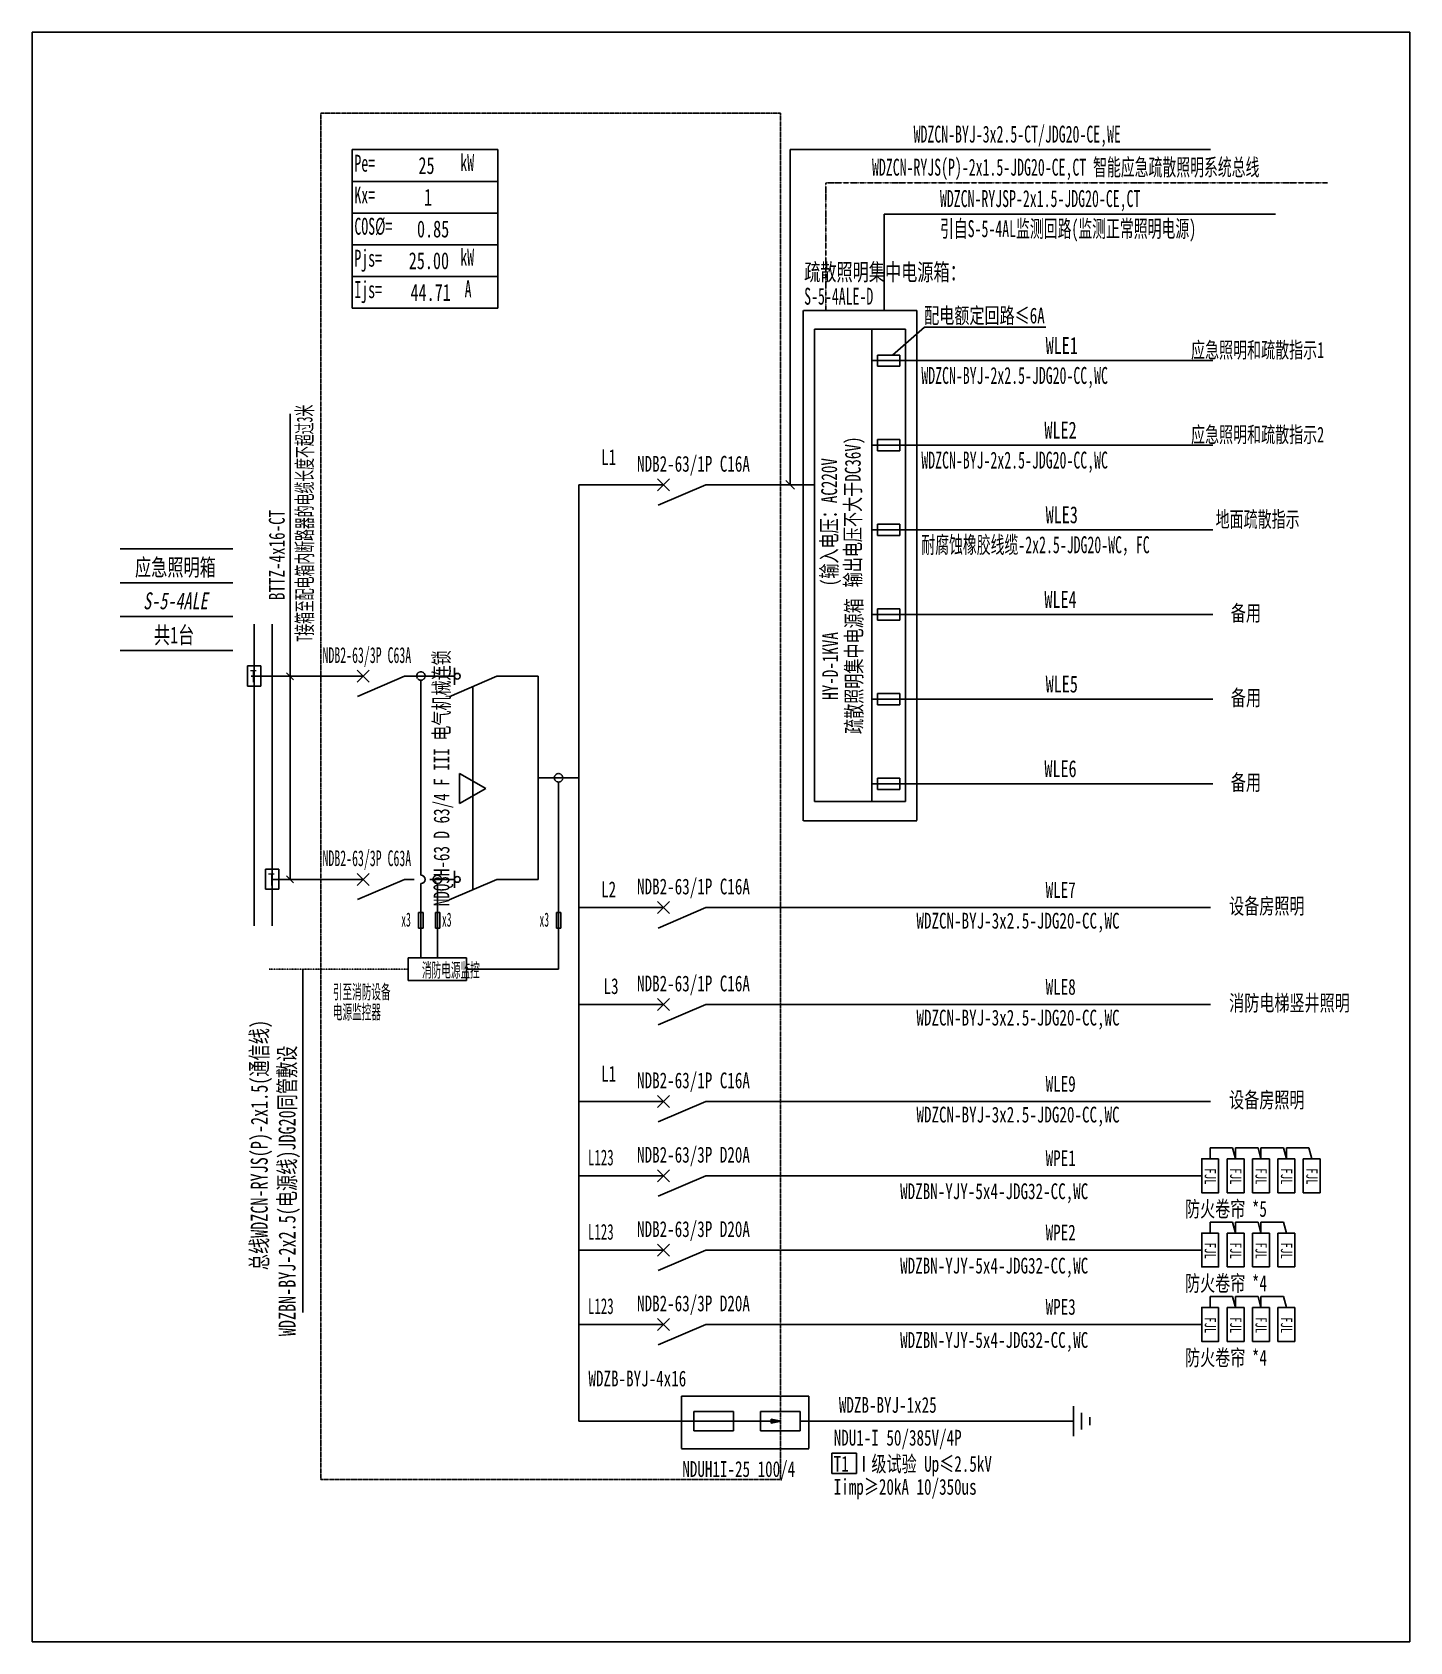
# Model space of a CAD drawing. Extents: x 240884 to 243162, y 295502 to 298164.
import ezdxf
from ezdxf.enums import TextEntityAlignment as Align

# ---------------------------------------------------------------- set-up
doc = ezdxf.new("R2010")
doc.units = 0
doc.header["$MEASUREMENT"] = 0
for name, pattern in [('_点划线L', [1.9, 1.5, -0.17, 0.06, -0.17]), ('_虚线S', [0.25, 0.125, -0.125]), ('DASH', [0.35, 0.25, -0.1]), ('DASHED', [0.75, 0.5, -0.25]), ('DASHED2', [0.375, 0.25, -0.125]), ('DIVIDE', [1.25, 0.5, -0.25, 0, -0.25, 0, -0.25])]:
    doc.linetypes.add(name, pattern=pattern)
for name, color, linetype in [('D_E_Eqpm(强电设备)', 100, 'Continuous'), ('D_E_Eqpm（强电设备）', 100, 'Continuous'), ('D_E_Text(强电文字)', 51, 'Continuous'), ('D_E_Text（强电文字）', 51, 'Continuous'), ('D_E_Wire(强电线缆)', 10, 'Continuous'), ('D_E_Wire（强电线缆）', 10, 'Continuous'), ('D_El_Wire（弱电线缆）', 10, 'Continuous'), ('D_T_TableDim（表格尺寸）', 255, 'Continuous'), ('DQ_Eqpm', 100, 'Continuous'), ('FL04GGFW_E72-配电箱系统图-塔楼部分$0$D_E_Eqpm（强电设备）', 100, 'Continuous'), ('FL09U293_E72-地下室配电箱系统图$0$D_E_Eqpm（强电设备）', 100, 'Continuous'), ('FL09U293_E72-地下室配电箱系统图$0$D_T_TableDim（表格尺寸）', 255, 'Continuous'), ('系统图', 220, 'Continuous')]:
    doc.layers.add(name, color=color, linetype=linetype)
doc.styles.add('FL09U293_E72-地下室配电箱系统图$0$FL04GGFW_E72-配电箱系统图-塔楼部分$0$电气', font='', dxfattribs={"width": 0.7})
doc.styles.add('FL09U293_E72-地下室配电箱系统图$0$FL04GGFW_E72-配电箱系统图-塔楼部分$0$电气箱', font='simhei.ttf', dxfattribs={"width": 0.8, "oblique": 10})
doc.styles.add('HZ', font='', dxfattribs={"width": 0.7, "height": 400})
doc.styles.add('电气', font='', dxfattribs={"width": 0.7})
doc.styles.get('FL09U293_E72-地下室配电箱系统图$0$FL04GGFW_E72-配电箱系统图-塔楼部分$0$电气').set_extended_font_data('SimSun')
doc.styles.get('HZ').set_extended_font_data('SimSun')
doc.styles.get('电气').set_extended_font_data('SimSun')

msp = doc.modelspace()

# ---------------------------------------------------------------- linework, layer by layer
at = {"linetype": 'DASHED2'}
for p, q in [((241957.8, 295908.1, 0), (242168.7, 295908.1, 0)), ((241957.8, 295821.2, 0), (241957.8, 295908.1, 0)), ((242168.7, 295908.1, 0), (242168.7, 295821.2, 0)), ((242168.7, 295821.2, 0), (241957.8, 295821.2, 0))]:
    msp.add_line(p, q, dxfattribs=at)
at = {"layer": 'D_E_Eqpm(强电设备)'}
for p, q in [((241918.4, 297405.9, 0), (241938.2, 297425.7, 0)), ((241938.2, 297405.9, 0), (241918.4, 297425.7, 0)), ((241998.4, 297415.8, 0), (241919.3, 297381.9, 0)), ((241421.3, 297089.2, 0), (241441.1, 297109, 0)), ((241441.1, 297089.2, 0), (241421.3, 297109, 0)), ((241582.4, 297085.1, 0), (241582.4, 297113.1, 0)), ((241421.3, 296753.2, 0), (241441.1, 296773, 0)), ((241441.1, 296753.2, 0), (241421.3, 296773, 0)), ((241582.4, 296749.1, 0), (241582.4, 296777.1, 0)), ((241918.4, 296706.7, 0), (241938.2, 296726.5, 0)), ((241938.2, 296706.7, 0), (241918.4, 296726.5, 0)), ((241998.4, 296716.6, 0), (241919.3, 296682.7, 0)), ((241918.4, 296546.4, 0), (241938.2, 296566.2, 0)), ((241938.2, 296546.4, 0), (241918.4, 296566.2, 0)), ((241998.4, 296556.3, 0), (241919.3, 296522.4, 0)), ((241918.4, 296386, 0), (241938.2, 296405.8, 0)), ((241938.2, 296386, 0), (241918.4, 296405.8, 0)), ((241998.4, 296395.9, 0), (241919.3, 296362.1, 0)), ((241918.4, 296263.1, 0), (241938.2, 296282.9, 0)), ((241938.2, 296263.1, 0), (241918.4, 296282.9, 0)), ((241998.4, 296273, 0), (241919.3, 296239.1, 0)), ((241918.4, 296140.1, 0), (241938.2, 296159.9, 0)), ((241938.2, 296140.1, 0), (241918.4, 296159.9, 0)), ((241998.4, 296150, 0), (241919.3, 296116.1, 0)), ((241918.4, 296017.1, 0), (241938.2, 296036.9, 0)), ((241938.2, 296017.1, 0), (241918.4, 296036.9, 0)), ((241998.4, 296027, 0), (241919.3, 295993.1, 0)), ((241978.4, 295882.8, 0), (242044.1, 295882.8, 0)), ((241978.4, 295882.8, 0), (241978.4, 295851, 0)), ((242043.9, 295851, 0), (242043.9, 295882.8, 0)), ((242088.7, 295866.9, 0), (242062.2, 295866.9, 0)), ((242088.7, 295882.8, 0), (242154.3, 295882.8, 0)), ((242088.7, 295882.8, 0), (242088.7, 295851, 0)), ((242088.7, 295866.9, 0), (242122.7, 295866.9, 0)), ((242122.7, 295866.9, 0), (242106.2, 295870.3, 0)), ((242106.2, 295863.5, 0), (242106.2, 295870.3, 0)), ((242122.7, 295866.9, 0), (242106.2, 295863.5, 0)), ((242154.1, 295851, 0), (242154.1, 295882.8, 0)), ((241978.4, 295851, 0), (242043.9, 295851, 0)), ((242088.7, 295851, 0), (242154.1, 295851, 0))]:
    msp.add_line(p, q, dxfattribs=at)
for centre in [(241587.1, 297099.1, 0), (241587.1, 296763.1, 0)]:
    msp.add_circle(centre, 4.76, dxfattribs=at)
msp.add_solid([(242106.2, 295863.5, 0), (242122.7, 295866.9, 0), (242106.2, 295870.3, 0)], dxfattribs=at)
at = {"layer": 'D_E_Eqpm（强电设备）'}
for p, q in [((242177.8, 296892, 0), (242177.8, 297673.5, 0)), ((242177.8, 297673.5, 0), (242272.6, 297673.5, 0)), ((242272.6, 297673.5, 0), (242272.6, 296892, 0)), ((241652.4, 297099.1, 0), (241573.4, 297065.3, 0)), ((241634.1, 296913.6, 0), (241590.9, 296938.5, 0)), ((241590.9, 296938.5, 0), (241590.9, 296888.6, 0)), ((241590.9, 296888.6, 0), (241634.1, 296913.6, 0)), ((242272.6, 296892, 0), (242177.8, 296892, 0)), ((241652.4, 296763.1, 0), (241573.4, 296729.2, 0)), ((242860.3, 296244.9, 0), (242860.3, 296301, 0)), ((242860.3, 296301, 0), (242888.3, 296301, 0)), ((242888.3, 296301, 0), (242888.3, 296244.9, 0)), ((242902.3, 296244.9, 0), (242902.3, 296301, 0)), ((242902.3, 296301, 0), (242930.3, 296301, 0)), ((242930.3, 296301, 0), (242930.3, 296244.9, 0)), ((242944.3, 296244.9, 0), (242944.3, 296301, 0)), ((242944.3, 296301, 0), (242972.3, 296301, 0)), ((242972.3, 296301, 0), (242972.3, 296244.9, 0)), ((242986.3, 296244.9, 0), (242986.3, 296301, 0)), ((242986.3, 296301, 0), (243014.3, 296301, 0)), ((243014.3, 296301, 0), (243014.3, 296244.9, 0)), ((242888.3, 296244.9, 0), (242860.3, 296244.9, 0)), ((242930.3, 296244.9, 0), (242902.3, 296244.9, 0)), ((242972.3, 296244.9, 0), (242944.3, 296244.9, 0)), ((243014.3, 296244.9, 0), (242986.3, 296244.9, 0)), ((242860.3, 296122, 0), (242860.3, 296178, 0)), ((242860.3, 296178, 0), (242888.3, 296178, 0)), ((242888.3, 296178, 0), (242888.3, 296122, 0)), ((242902.3, 296122, 0), (242902.3, 296178, 0)), ((242902.3, 296178, 0), (242930.3, 296178, 0)), ((242930.3, 296178, 0), (242930.3, 296122, 0)), ((242944.3, 296122, 0), (242944.3, 296178, 0)), ((242944.3, 296178, 0), (242972.3, 296178, 0)), ((242972.3, 296178, 0), (242972.3, 296122, 0)), ((242888.3, 296122, 0), (242860.3, 296122, 0)), ((242930.3, 296122, 0), (242902.3, 296122, 0)), ((242972.3, 296122, 0), (242944.3, 296122, 0)), ((242860.3, 295999, 0), (242860.3, 296055, 0)), ((242860.3, 296055, 0), (242888.3, 296055, 0)), ((242888.3, 296055, 0), (242888.3, 295999, 0)), ((242902.3, 295999, 0), (242902.3, 296055, 0)), ((242902.3, 296055, 0), (242930.3, 296055, 0)), ((242930.3, 296055, 0), (242930.3, 295999, 0)), ((242944.3, 295999, 0), (242944.3, 296055, 0)), ((242944.3, 296055, 0), (242972.3, 296055, 0)), ((242972.3, 296055, 0), (242972.3, 295999, 0)), ((242888.3, 295999, 0), (242860.3, 295999, 0)), ((242930.3, 295999, 0), (242902.3, 295999, 0)), ((242972.3, 295999, 0), (242944.3, 295999, 0))]:
    msp.add_line(p, q, dxfattribs=at)
at = {"layer": 'D_E_Eqpm（强电设备）', "linetype": 'DASH'}
msp.add_line((241612.9, 296746.2, 0), (241612.9, 297082.2, 0), dxfattribs=at)
at = {"layer": 'D_E_Eqpm（强电设备）', "elevation": 0}
for points in [[(242846.3, 296301), (242846.3, 296244.9), (242818.3, 296244.9), (242818.3, 296301)], [(242846.3, 296178), (242846.3, 296122), (242818.3, 296122), (242818.3, 296178)], [(242846.3, 296055), (242846.3, 295999), (242818.3, 295999), (242818.3, 296055)]]:
    msp.add_lwpolyline(points, close=True, dxfattribs=at)
at = {"layer": 'D_E_Text(强电文字)', "color": 51}
for p, q in [((241310.4, 296763.1, 0), (241310.4, 297533.2, 0)), ((241304.6, 297105, 0), (241316.3, 297093.3, 0)), ((241304.6, 296769, 0), (241316.3, 296757.3, 0)), ((241331.6, 296614.5, 0), (241331.6, 296046.7, 0))]:
    msp.add_line(p, q, dxfattribs=at)
at = {"layer": 'D_E_Text（强电文字）'}
for p, q in [((241413.3, 297970.3, 0), (241654.1, 297970.3, 0)), ((241413.3, 297970.3, 0), (241413.3, 297707.8, 0)), ((241654.1, 297970.3, 0), (241654.1, 297707.8, 0)), ((242137.6, 297970.3, 0), (242832.7, 297970.3, 0)), ((242137.6, 297415.8, 0), (242137.6, 297970.3, 0)), ((241413.3, 297917.8, 0), (241654.1, 297917.8, 0)), ((241413.3, 297865.3, 0), (241654.1, 297865.3, 0)), ((241413.3, 297812.8, 0), (241654.1, 297812.8, 0)), ((241413.3, 297760.3, 0), (241654.1, 297760.3, 0)), ((241413.3, 297707.8, 0), (241654.1, 297707.8, 0)), ((242306.8, 297630.5, 0), (242359.7, 297676.8, 0)), ((242359.7, 297676.8, 0), (242560.3, 297676.8, 0)), ((242130.5, 297422.9, 0), (242144.8, 297408.6, 0)), ((242206.8, 295813.9, 0), (242247.4, 295813.9, 0)), ((242206.8, 295780.5, 0), (242206.8, 295813.9, 0)), ((242247.4, 295813.9, 0), (242247.4, 295780.5, 0)), ((242247.4, 295780.5, 0), (242206.8, 295780.5, 0))]:
    msp.add_line(p, q, dxfattribs=at)
at = {"layer": 'D_E_Wire(强电线缆)'}
for p, q in [((241251.2, 296686.1, 0), (241251.2, 297185.5, 0)), ((241245.9, 297099.1, 0), (241431.2, 297099.1, 0)), ((241499.8, 297099.1, 0), (241582.4, 297099.1, 0)), ((241652.4, 297099.1, 0), (241720.7, 297099.1, 0)), ((241499.8, 296763.1, 0), (241515.5, 296763.1, 0)), ((241541.5, 296763.1, 0), (241582.4, 296763.1, 0)), ((241652.4, 296763.1, 0), (241720.7, 296763.1, 0))]:
    msp.add_line(p, q, dxfattribs=at)
at = {"layer": 'D_E_Wire(强电线缆)', "linetype": 'DASH'}
for p, q in [((241281, 296686.1, 0), (241281, 297185.5, 0)), ((241281, 296763.1, 0), (241431.2, 296763.1, 0))]:
    msp.add_line(p, q, dxfattribs=at)
at = {"layer": 'D_E_Wire（强电线缆）', "color": 10}
for p, q in [((242293.3, 297863.6, 0), (242293.3, 297704, 0)), ((242293.3, 297863.6, 0), (242940.5, 297863.6, 0)), ((242272.6, 297621.2, 0), (242836.7, 297621.2, 0)), ((242272.6, 297481.2, 0), (242836.7, 297481.2, 0)), ((242272.6, 297341.2, 0), (242836.7, 297341.2, 0)), ((242272.6, 297201.1, 0), (242836.7, 297201.1, 0)), ((242272.6, 297061.1, 0), (242836.7, 297061.1, 0)), ((242272.6, 296921.1, 0), (242836.7, 296921.1, 0))]:
    msp.add_line(p, q, dxfattribs=at)
at = {"layer": 'D_E_Wire（强电线缆）'}
for p, q in [((241788.3, 295866.9, 0), (241788.3, 297415.8, 0)), ((241788.3, 297415.8, 0), (241928.3, 297415.8, 0)), ((241998.4, 297415.8, 0), (242177.8, 297415.8, 0)), ((241720.7, 297099.1, 0), (241720.7, 296763.1, 0)), ((241720.7, 296931.1, 0), (241788.3, 296931.1, 0)), ((241754.5, 296924.1, 0), (241754.5, 296614.5, 0)), ((241554.1, 296756.1, 0), (241554.1, 296633.2, 0)), ((241788.3, 296716.6, 0), (241928.3, 296716.6, 0)), ((241998.4, 296716.6, 0), (242832.7, 296716.6, 0)), ((241523.2, 296708.2, 0), (241530.6, 296708.2, 0)), ((241523.2, 296682.4, 0), (241523.2, 296708.2, 0)), ((241530.6, 296708.2, 0), (241530.6, 296682.4, 0)), ((241550.9, 296708.2, 0), (241558.2, 296708.2, 0)), ((241550.9, 296682.4, 0), (241550.9, 296708.2, 0)), ((241558.2, 296708.2, 0), (241558.2, 296682.4, 0)), ((241751.1, 296708.2, 0), (241758.5, 296708.2, 0)), ((241751.1, 296682.4, 0), (241751.1, 296708.2, 0)), ((241758.5, 296708.2, 0), (241758.5, 296682.4, 0)), ((241530.6, 296682.4, 0), (241523.2, 296682.4, 0)), ((241558.2, 296682.4, 0), (241550.9, 296682.4, 0)), ((241758.5, 296682.4, 0), (241751.1, 296682.4, 0)), ((241788.3, 296556.3, 0), (241928.3, 296556.3, 0)), ((241998.4, 296556.3, 0), (242832.7, 296556.3, 0)), ((241788.3, 296395.9, 0), (241928.3, 296395.9, 0)), ((241998.4, 296395.9, 0), (242832.7, 296395.9, 0)), ((242869.5, 296319, 0), (242832.3, 296319, 0)), ((242832.3, 296301, 0), (242832.3, 296319, 0)), ((242874.3, 296301, 0), (242869.5, 296319, 0)), ((242911.5, 296319, 0), (242874.3, 296319, 0)), ((242874.3, 296301, 0), (242874.3, 296319, 0)), ((242916.3, 296301, 0), (242911.5, 296319, 0)), ((242953.5, 296319, 0), (242916.3, 296319, 0)), ((242916.3, 296301, 0), (242916.3, 296319, 0)), ((242958.3, 296301, 0), (242953.5, 296319, 0)), ((242995.5, 296319, 0), (242958.3, 296319, 0)), ((242958.3, 296301, 0), (242958.3, 296319, 0)), ((243000.3, 296301, 0), (242995.5, 296319, 0)), ((241788.3, 296273, 0), (241928.3, 296273, 0)), ((241998.4, 296273, 0), (242818.3, 296273, 0)), ((242869.5, 296196, 0), (242832.3, 296196, 0)), ((242832.3, 296178, 0), (242832.3, 296196, 0)), ((242874.3, 296178, 0), (242869.5, 296196, 0)), ((242911.5, 296196, 0), (242874.3, 296196, 0)), ((242874.3, 296178, 0), (242874.3, 296196, 0)), ((242916.3, 296178, 0), (242911.5, 296196, 0)), ((242953.5, 296196, 0), (242916.3, 296196, 0)), ((242916.3, 296178, 0), (242916.3, 296196, 0)), ((242958.3, 296178, 0), (242953.5, 296196, 0)), ((241788.3, 296150, 0), (241928.3, 296150, 0)), ((241998.4, 296150, 0), (242818.3, 296150, 0)), ((242869.5, 296073, 0), (242832.3, 296073, 0)), ((242832.3, 296055, 0), (242832.3, 296073, 0)), ((242874.3, 296055, 0), (242869.5, 296073, 0)), ((242911.5, 296073, 0), (242874.3, 296073, 0)), ((242874.3, 296055, 0), (242874.3, 296073, 0)), ((242916.3, 296055, 0), (242911.5, 296073, 0)), ((242953.5, 296073, 0), (242916.3, 296073, 0)), ((242916.3, 296055, 0), (242916.3, 296073, 0)), ((242958.3, 296055, 0), (242953.5, 296073, 0)), ((241788.3, 296027, 0), (241928.3, 296027, 0)), ((241998.4, 296027, 0), (242818.3, 296027, 0)), ((242606, 295842, 0), (242606, 295891.9, 0)), ((241788.3, 295866.9, 0), (242062.2, 295866.9, 0)), ((242154.1, 295866.9, 0), (242606, 295866.9, 0)), ((242619.6, 295853.4, 0), (242619.6, 295880.6, 0)), ((242633.2, 295860.1, 0), (242633.2, 295873.7, 0))]:
    msp.add_line(p, q, dxfattribs=at)
at = {"layer": 'D_E_Wire（强电线缆）', "linetype": '_点划线L'}
for p, q in [((241526.9, 296770.1, 0), (241526.9, 297092.6, 0)), ((241526.9, 296633.2, 0), (241526.9, 296756.1, 0)), ((241505.7, 296633.2, 0), (241602.4, 296633.2, 0)), ((241505.7, 296595.9, 0), (241505.7, 296633.2, 0)), ((241602.4, 296633.2, 0), (241602.4, 296595.9, 0)), ((241754.5, 296614.5, 0), (241602.4, 296614.5, 0)), ((241602.4, 296595.9, 0), (241505.7, 296595.9, 0))]:
    msp.add_line(p, q, dxfattribs=at)
at = {"layer": 'D_E_Wire（强电线缆）', "linetype": '_虚线S'}
msp.add_line((241275.7, 296614.5, 0), (241505.7, 296614.5, 0), dxfattribs=at)
at = {"layer": 'D_E_Wire（强电线缆）', "linetype": '_点划线L'}
for centre in [(241526.9, 297099.6, 0), (241754.5, 296931.1, 0), (241554.1, 296763.1, 0)]:
    msp.add_circle(centre, 7, dxfattribs=at)
at = {"layer": 'D_E_Wire（强电线缆）'}
msp.add_arc((241526.9, 296763.1, 0), 7, 270, 90, dxfattribs=at)
at = {"layer": 'D_El_Wire（弱电线缆）', "color": 200, "linetype": 'DIVIDE'}
for q in [(243026.1, 297915.5, 0), (242196.4, 297704, 0)]:
    msp.add_line((242196.4, 297915.5, 0), q, dxfattribs=at)
at = {"layer": 'D_T_TableDim（表格尺寸）', "linetype": 'DASHED'}
for p, q in [((241361.4, 295770.6, 0), (241361.4, 298030.5, 0)), ((241361.4, 298030.5, 0), (242121.5, 298030.5, 0)), ((242121.5, 298030.5, 0), (242121.5, 295770.6, 0)), ((242121.5, 295770.6, 0), (241361.4, 295770.6, 0))]:
    msp.add_line(p, q, dxfattribs=at)
at = {"layer": 'D_T_TableDim（表格尺寸）', "linetype": 'DASH'}
for p, q in [((242347.3, 297704, 0), (242159.1, 297704, 0)), ((242159.1, 297704, 0), (242159.1, 296860, 0)), ((242347.3, 296860, 0), (242347.3, 297704, 0)), ((242159.1, 296860, 0), (242347.3, 296860, 0))]:
    msp.add_line(p, q, dxfattribs=at)
at = {"layer": 'DQ_Eqpm'}
for p, q in [((241262.4, 297116.3, 0), (241240, 297116.3, 0)), ((241240, 297116.3, 0), (241240, 297082.7, 0)), ((241262.4, 297082.7, 0), (241262.4, 297116.3, 0)), ((241240, 297082.7, 0), (241262.4, 297082.7, 0)), ((241292.2, 296780.3, 0), (241269.8, 296780.3, 0)), ((241269.8, 296780.3, 0), (241269.8, 296746.7, 0)), ((241292.2, 296746.7, 0), (241292.2, 296780.3, 0)), ((241269.8, 296746.7, 0), (241292.2, 296746.7, 0))]:
    msp.add_line(p, q, dxfattribs=at)
at = {"layer": 'FL04GGFW_E72-配电箱系统图-塔楼部分$0$D_E_Eqpm（强电设备）'}
for p, q in [((242272.6, 296892, 0), (242272.6, 297673.5, 0)), ((242272.6, 297673.5, 0), (242328.6, 297673.5, 0)), ((242328.6, 297673.5, 0), (242328.6, 296892, 0)), ((242282, 297630.5, 0), (242319.3, 297630.5, 0)), ((242282, 297630.5, 0), (242282, 297630.5, 0)), ((242282, 297630.5, 0), (242282, 297611.8, 0)), ((242282, 297611.8, 0), (242282, 297630.5, 0)), ((242319.3, 297630.5, 0), (242319.3, 297611.8, 0)), ((242282, 297611.8, 0), (242319.3, 297611.8, 0)), ((242282, 297611.8, 0), (242282, 297611.8, 0)), ((242282, 297490.5, 0), (242319.3, 297490.5, 0)), ((242282, 297490.5, 0), (242282, 297490.5, 0)), ((242282, 297490.5, 0), (242282, 297471.8, 0)), ((242282, 297471.8, 0), (242282, 297490.5, 0)), ((242319.3, 297490.5, 0), (242319.3, 297471.8, 0)), ((242282, 297471.8, 0), (242319.3, 297471.8, 0)), ((242282, 297471.8, 0), (242282, 297471.8, 0)), ((242282, 297350.5, 0), (242319.3, 297350.5, 0)), ((242282, 297350.5, 0), (242282, 297350.5, 0)), ((242282, 297350.5, 0), (242282, 297331.8, 0)), ((242282, 297331.8, 0), (242282, 297350.5, 0)), ((242319.3, 297350.5, 0), (242319.3, 297331.8, 0)), ((242282, 297331.8, 0), (242319.3, 297331.8, 0)), ((242282, 297331.8, 0), (242282, 297331.8, 0)), ((242282, 297210.5, 0), (242319.3, 297210.5, 0)), ((242282, 297210.5, 0), (242282, 297210.5, 0)), ((242282, 297210.5, 0), (242282, 297191.8, 0)), ((242282, 297191.8, 0), (242282, 297210.5, 0)), ((242282, 297191.8, 0), (242319.3, 297191.8, 0)), ((242282, 297191.8, 0), (242282, 297191.8, 0)), ((242319.3, 297210.5, 0), (242319.3, 297191.8, 0)), ((242282, 297070.5, 0), (242319.3, 297070.5, 0)), ((242282, 297070.5, 0), (242282, 297070.5, 0)), ((242282, 297070.5, 0), (242282, 297051.8, 0)), ((242282, 297051.8, 0), (242282, 297070.5, 0)), ((242319.3, 297070.5, 0), (242319.3, 297051.8, 0)), ((242282, 297051.8, 0), (242319.3, 297051.8, 0)), ((242282, 297051.8, 0), (242282, 297051.8, 0)), ((242282, 296930.5, 0), (242319.3, 296930.5, 0)), ((242282, 296930.5, 0), (242282, 296930.5, 0)), ((242282, 296930.5, 0), (242282, 296911.8, 0)), ((242282, 296911.8, 0), (242282, 296930.5, 0)), ((242319.3, 296930.5, 0), (242319.3, 296911.8, 0)), ((242282, 296911.8, 0), (242319.3, 296911.8, 0)), ((242282, 296911.8, 0), (242282, 296911.8, 0)), ((242328.6, 296892, 0), (242272.6, 296892, 0))]:
    msp.add_line(p, q, dxfattribs=at)
at = {"layer": 'FL09U293_E72-地下室配电箱系统图$0$D_E_Eqpm（强电设备）'}
for p, q in [((241499.8, 297099.1, 0), (241422.2, 297065.9, 0)), ((241499.8, 296763.1, 0), (241422.2, 296729.9, 0))]:
    msp.add_line(p, q, dxfattribs=at)
at = {"layer": 'FL09U293_E72-地下室配电箱系统图$0$D_T_TableDim（表格尺寸）'}
for p, q in [((241029.4, 297309.9, 0), (241216, 297309.9, 0)), ((241029.4, 297253.9, 0), (241216, 297253.9, 0)), ((241029.4, 297197.9, 0), (241216, 297197.9, 0)), ((241029.4, 297141.9, 0), (241216, 297141.9, 0))]:
    msp.add_line(p, q, dxfattribs=at)
at = {"layer": '系统图', "ltscale": 9973.992009}
msp.add_lwpolyline([(240884, 298164.5), (243162.5, 298164.5), (243162.5, 295502), (240884, 295502)], close=True, dxfattribs=at)

# ---------------------------------------------------------------- texts
at = {"layer": 'D_E_Eqpm（强电设备）', "color": 51, "style": '电气', "width": 0.7}
for p in [(242832.5, 296271.8, 0), (242874.5, 296271.8, 0), (242916.5, 296271.8, 0), (242958.5, 296271.8, 0), (243000.5, 296271.8, 0), (242832.5, 296148.8, 0), (242874.5, 296148.8, 0), (242916.5, 296148.8, 0), (242958.5, 296148.8, 0), (242832.5, 296025.8, 0), (242874.5, 296025.8, 0), (242916.5, 296025.8, 0), (242958.5, 296025.8, 0)]:
    msp.add_text('FJL', height=18.67, rotation=270, dxfattribs=at).set_placement(p, align=Align.MIDDLE)
at = {"layer": 'D_E_Text(强电文字)', "color": 51, "style": '电气'}
for s, height, width, p in [('疏散照明集中电源箱：', 28, 0.7, (242160.8, 297753.7, 0)), ('L1', 26.13, 0.7, (241824.9, 297448.5, 0)), ('NDB2-63/1P C16A', 26.135, 0.7, (241884.4, 297437.5, 0)), ('备用', 26.13, 0.7, (242866.5, 297190.6, 0)), ('备用', 26.13, 0.7, (242866.5, 297050.6, 0)), ('备用', 26.13, 0.7, (242866.5, 296910.5, 0)), ('NDB2-63/1P C16A', 26.135, 0.7, (241884.4, 296738.3, 0)), ('L2', 26.13, 0.7, (241824.9, 296733.6, 0)), ('WLE7', 26.13, 0.7, (242560.2, 296732.6, 0)), ('设备房照明', 26.13, 0.7, (242863.7, 296706, 0)), ('WDZCN-BYJ-3x2.5-JDG20-CC,WC ', 26.135, 0.7, (242346.5, 296681.7, 0)), ('NDB2-63/1P C16A', 26.135, 0.7, (241884.4, 296577.9, 0)), ('L3', 26.13, 0.7, (241828.9, 296573.5, 0)), ('WLE8', 26.13, 0.7, (242560.2, 296572.3, 0)), ('消防电梯竖井照明', 26.13, 0.7, (242863.7, 296545.7, 0)), ('WDZCN-BYJ-3x2.5-JDG20-CC,WC ', 26.135, 0.7, (242346.5, 296521.4, 0)), ('L1', 26.13, 0.7, (241824.9, 296428.7, 0)), ('NDB2-63/1P C16A', 26.135, 0.7, (241884.4, 296417.6, 0)), ('WLE9', 26.13, 0.7, (242560.2, 296411.9, 0)), ('设备房照明', 26.13, 0.7, (242863.7, 296385.4, 0)), ('WDZCN-BYJ-3x2.5-JDG20-CC,WC ', 26.135, 0.7, (242346.5, 296361, 0)), ('L123', 26.13, 0.6, (241803.1, 296290.1, 0)), ('NDB2-63/3P D20A', 26.135, 0.7, (241884.4, 296294.6, 0)), ('WPE1', 26.13, 0.7, (242560.2, 296288.9, 0)), ('WDZBN-YJY-5x4-JDG32-CC,WC ', 26.135, 0.7, (242319.5, 296234.2, 0)), ('防火卷帘', 26.13, 0.7, (242790.7, 296205, 0)), ('*5', 26.13, 0.7, (242901.3, 296205, 0)), ('L123', 26.13, 0.6, (241803.1, 296167.1, 0)), ('NDB2-63/3P D20A', 26.135, 0.7, (241884.4, 296171.6, 0)), ('WPE2', 26.13, 0.7, (242560.2, 296165.9, 0)), ('WDZBN-YJY-5x4-JDG32-CC,WC ', 26.135, 0.7, (242319.5, 296111.2, 0)), ('防火卷帘', 26.13, 0.7, (242790.7, 296082, 0)), ('*4', 26.13, 0.7, (242901.3, 296082, 0)), ('L123', 26.13, 0.6, (241803.1, 296044.2, 0)), ('NDB2-63/3P D20A', 26.135, 0.7, (241884.4, 296048.7, 0)), ('WPE3', 26.13, 0.7, (242560.2, 296043, 0)), ('WDZBN-YJY-5x4-JDG32-CC,WC ', 26.135, 0.7, (242319.5, 295988.2, 0)), ('防火卷帘', 26.13, 0.7, (242790.7, 295959, 0)), ('*4', 26.13, 0.7, (242901.3, 295959, 0))]:
    msp.add_text(s, height=height, dxfattribs=dict(at, width=width)).set_placement(p)
at = {"layer": 'D_E_Text(强电文字)', "color": 51, "style": '电气', "width": 0.65}
for s, p in [('应急照明和疏散指示1', (242910.8, 297639.4, 0)), ('应急照明和疏散指示2', (242910.8, 297499.4, 0)), ('地面疏散指示', (242910.8, 297359.4, 0))]:
    msp.add_text(s, height=26.13, dxfattribs=at).set_placement(p, align=Align.MIDDLE)
at = {"layer": 'D_E_Text(强电文字)', "color": 51, "style": '电气'}
for s, width, p in [('T接箱至配电箱内断路器的电缆长度不超过3米', 0.55, (241347.6, 297156.3, 0)), ('BTTZ-4x16-CT', 0.7, (241301.6, 297225.1, 0))]:
    msp.add_text(s, height=26.135, rotation=90, dxfattribs=dict(at, width=width)).set_placement(p)
at = {"layer": 'D_E_Text(强电文字)', "style": 'FL09U293_E72-地下室配电箱系统图$0$FL04GGFW_E72-配电箱系统图-塔楼部分$0$电气', "width": 0.7}
for s, p in [('应急照明箱', (241120.9, 297279.9, 0)), ('共1台', (241118.8, 297167.9, 0))]:
    msp.add_text(s, height=28, dxfattribs=at).set_placement(p, align=Align.MIDDLE)
at = {"layer": 'D_E_Text(强电文字)', "style": 'FL09U293_E72-地下室配电箱系统图$0$FL04GGFW_E72-配电箱系统图-塔楼部分$0$电气箱', "oblique": 10, "width": 0.7}
msp.add_text('S-5-4ALE', height=28, dxfattribs=at).set_placement((241120.9, 297223.9, 0), align=Align.MIDDLE)
at = {"layer": 'D_E_Text(强电文字)', "style": '电气', "width": 0.7}
for s, p in [('WDZB-BYJ-4x16', (241804, 295924.5, 0)), ('WDZB-BYJ-1x25', (242218.2, 295880.8, 0)), ('T1 Ⅰ级试验 Up≤2.5kV ', (242209.7, 295783.3, 0)), ('Iimp≥20kA 10/350us', (242209.7, 295745.3, 0))]:
    msp.add_text(s, height=26.135, dxfattribs=at).set_placement(p)
at = {"layer": 'D_E_Text(强电文字)', "color": 51, "true_color": 0xffff7f, "style": '电气', "width": 0.7}
msp.add_text('NDU1-I 50/385V/4P', height=26.135, dxfattribs=at).set_placement((242209.7, 295826.5, 0))
at = {"layer": 'D_E_Text（强电文字）', "style": '电气'}
for s, height, width, p in [('WDZCN-BYJ-3x2.5-CT/JDG20-CE,WE', 28.002, 0.6, (242341.8, 297981.9, 0)), ('25', 28, 0.7, (241522.8, 297930, 0)), ('1', 28, 0.7, (241532.1, 297877.5, 0)), (' 0.85', 28, 0.7, (241507.1, 297825, 0)), ('WLE1', 28, 0.7, (242560.2, 297632.3, 0)), ('WDZCN-BYJ-2x2.5-JDG20-CC,WC', 28.002, 0.6, (242354.6, 297582.7, 0)), ('WLE2', 28, 0.7, (242558.1, 297492.3, 0)), ('WDZCN-BYJ-2x2.5-JDG20-CC,WC', 28.002, 0.6, (242354.6, 297442.7, 0)), ('WLE3', 28, 0.7, (242560.2, 297352.3, 0)), ('耐腐蚀橡胶线缆-2x2.5-JDG20-WC，FC', 28.002, 0.6, (242354.6, 297302.7, 0)), ('WLE4', 28, 0.7, (242558.1, 297212.3, 0)), ('WLE5', 28, 0.7, (242560.2, 297072.3, 0)), ('WLE6', 28, 0.7, (242558.1, 296932.3, 0))]:
    msp.add_text(s, height=height, dxfattribs=dict(at, width=width)).set_placement(p)
at = {"layer": 'D_E_Text（强电文字）', "linetype": 'Continuous', "style": '电气', "width": 0.6}
for s, p in [('Pe=', (241416.9, 297933.8, 0)), ('kW', (241592, 297934.8, 0)), ('Kx=', (241416.9, 297881.2, 0)), ('COS%%C=', (241416.9, 297829.5, 0)), ('Pjs=', (241416.9, 297776.7, 0)), ('kW', (241592, 297778.4, 0)), ('Ijs=', (241416.9, 297724.7, 0)), ('A', (241599.2, 297725.9, 0))]:
    msp.add_text(s, height=28, dxfattribs=at).set_placement(p)
at = {"layer": 'D_E_Text（强电文字）', "color": 51, "style": '电气', "width": 0.6}
for s, height, p in [('WDZCN-RYJS(P)-2x1.5-JDG20-CE,CT 智能应急疏散照明系统总线', 28.002, (242273, 297927.2, 0)), ('WDZCN-RYJSP-2x1.5-JDG20-CE,CT', 28.002, (242385.4, 297875.3, 0)), ('引自S-5-4AL监测回路(监测正常照明电源)', 28.002, (242385.4, 297825.5, 0)), ('S-5-4ALE-D', 28, (242160.8, 297713.8, 0))]:
    msp.add_text(s, height=height, dxfattribs=at).set_placement(p)
at = {"layer": 'D_E_Text（强电文字）', "color": 6, "style": '电气', "width": 0.7}
for s, p in [('25.00', (241506.8, 297772.5, 0)), ('44.71', (241509.7, 297720, 0))]:
    msp.add_text(s, height=28, dxfattribs=at).set_placement(p)
at = {"layer": 'D_E_Text（强电文字）', "style": '电气'}
for s, height, width, p in [('配电额定回路≤6A', 26.13, 0.7, (242459, 297696.4, 0)), ('NDB2-63/3P C63A', 26.135, 0.55, (241437.5, 297132, 0)), ('NDB2-63/3P C63A', 26.135, 0.55, (241437.5, 296796, 0))]:
    msp.add_text(s, height=height, dxfattribs=dict(at, width=width)).set_placement(p, align=Align.MIDDLE)
at = {"layer": 'D_E_Text（强电文字）', "color": 51, "style": '电气', "width": 0.7}
for s, height, p in [('输出电压不大于DC36V)', 26.135, (242242.7, 297370.9, 0)), ('(输入电压：AC220V', 26.135, (242203.7, 297354.1, 0)), ('疏散照明集中电源箱', 26.13, (242242.7, 297115.9, 0)), ('HY-D-1KVA', 26.13, (242203.7, 297116.2, 0))]:
    msp.add_text(s, height=height, rotation=90, dxfattribs=at).set_placement(p, align=Align.MIDDLE)
at = {"layer": 'D_E_Text（强电文字）', "style": '电气', "width": 0.7}
msp.add_text('NDQ3H-63 D 63/4 F III 电气机械连锁', height=26.135, rotation=90, dxfattribs=at).set_placement((241562.2, 296930.5, 0), align=Align.MIDDLE)
for s, p in [('总线WDZCN-RYJS(P)-2x1.5(通信线)', (241273.5, 296116.7, 0)), ('WDZBN-BYJ-2x2.5(电源线)JDG20同管敷设', (241319.5, 296007.6, 0))]:
    msp.add_text(s, height=28.002, rotation=90, dxfattribs=at).set_placement(p)
at = {"layer": 'D_E_Text（强电文字）', "color": 51, "true_color": 0xffff7f, "style": '电气', "width": 0.7}
msp.add_text('NDUH1I-25 100/4', height=26.135, dxfattribs=at).set_placement((241959.3, 295774.7, 0))
at = {"layer": 'D_E_Wire（强电线缆）', "color": 51, "linetype": 'Continuous', "style": 'HZ', "width": 0.5}
for s, p in [('x3', (241494.4, 296685, 0)), ('x3', (241561.7, 296685, 0)), ('x3', (241723, 296685, 0)), ('消防电源监控', (241528.7, 296601.4, 0)), ('引至消防设备', (241381.3, 296565.5, 0)), ('电源监控器', (241381.3, 296532.2, 0))]:
    msp.add_text(s, height=23.33, dxfattribs=at).set_placement(p)
at = {"layer": 'DQ_Eqpm', "color": 51, "style": '电气', "width": 0.8}
for p in [(241244.3, 297088.9, 0), (241274.2, 296752.9, 0)]:
    msp.add_text('T', height=20.5, dxfattribs=at).set_placement(p)

doc.saveas('drawing.dxf')
